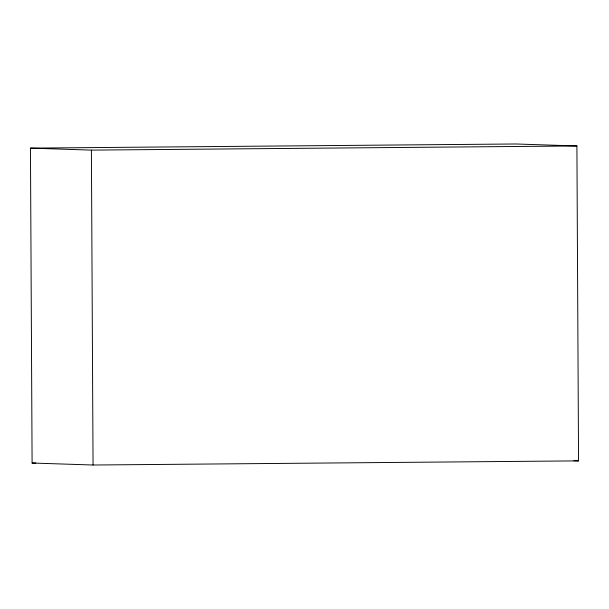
<?xml version="1.0" encoding="UTF-8"?>
<svg xmlns="http://www.w3.org/2000/svg" width="609" height="609" viewBox="0 0 609 609"><rect width="100%" height="100%" fill="white"/><g stroke="black" fill="none" stroke-linecap="round" stroke-linejoin="round"><path stroke-width="0.91" d="M30.45 148.124L515.952 143.983L576.906 145.97L578.55 460.876L93.048 465.017L32.094 463.03L30.45 148.124L91.403 150.111L576.906 145.97M32.094 463.03L35.893 463M573.861 460.724L578.55 460.876M91.403 150.111L93.048 465.017"/></g></svg>
